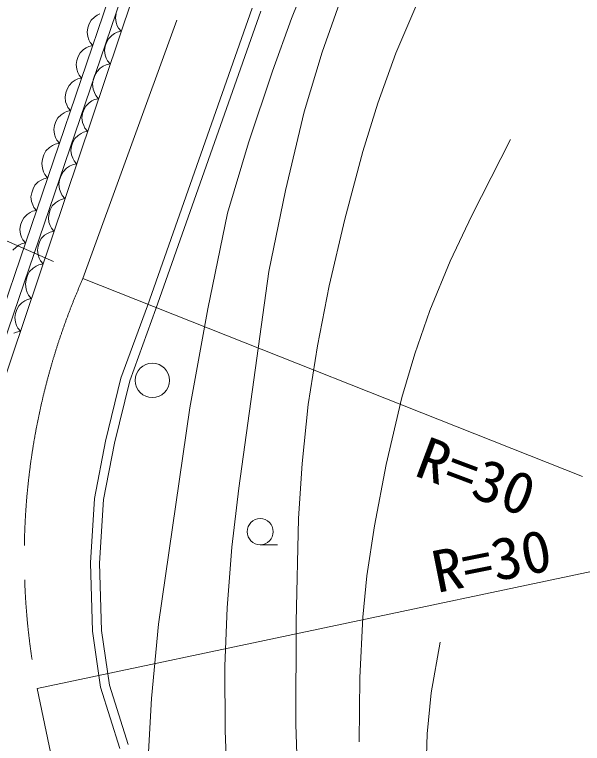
# Model space of a CAD drawing. Units: millimetres, scale not verified. Extents: x 40000 to 680000, y 20000 to 380000.
# Drawn here: x 414588 to 439372, y 253234 to 285032 of the extents above; entities that cross this region are included whole.
import ezdxf
from ezdxf.enums import TextEntityAlignment as Align

# ---------------------------------------------------------------- set-up
doc = ezdxf.new("R2010")
doc.units = ezdxf.units.MM
doc.header["$LTSCALE"] = 1000
doc.linetypes.add('CHAIN', pattern=[18.5, 12, -1.5, 3.5, -1.5])
for name, color, linetype, lineweight in [('M-BGD', 7, 'Continuous', 13), ('M-BMK', 2, 'CHAIN', 13), ('M-STR-HTXT', 7, 'Continuous', 13), ('M-STR-STRC', 7, 'Continuous', 13)]:
    doc.layers.add(name, color=color, linetype=linetype, lineweight=lineweight)
doc.styles.add('ＭＳ ゴシック', font='')
doc.styles.get('ＭＳ ゴシック').set_extended_font_data('MS Gothic')

msp = doc.modelspace()

# ---------------------------------------------------------------- linework, layer by layer
at = {"layer": 'M-BGD'}
for p, q in [((429296, 316808), (411628, 264991)), ((429296, 316808), (411628, 264991)), ((429770, 316646), (412088, 264793)), ((423639, 297381), (413380, 266876)), ((424964, 285309), (420385, 272327)), ((418076, 284923), (417932, 284782)), ((418199, 285008), (418076, 284923)), ((418314, 285064), (418199, 285008)), ((419024, 285070), (418995, 284889)), ((425341, 285176), (420760, 272189)), ((417846, 284621), (417788, 284451)), ((417932, 284782), (417846, 284621)), ((418995, 284889), (419023, 284690)), ((419023, 284690), (419070, 284548)), ((417788, 284451), (417758, 284271)), ((419240, 284301), (419069, 284263)), ((419070, 284548), (419127, 284434)), ((419127, 284434), (419240, 284301)), ((417758, 284271), (417785, 284071)), ((417785, 284071), (417832, 283929)), ((418689, 283980), (418603, 283819)), ((418832, 284121), (418689, 283980)), ((418955, 284207), (418832, 284121)), ((419069, 284263), (418955, 284207)), ((417830, 283644), (417715, 283588)), ((418001, 283681), (417830, 283644)), ((417832, 283929), (417888, 283814)), ((417888, 283814), (418001, 283681)), ((418546, 283648), (418517, 283468)), ((418603, 283819), (418546, 283648)), ((417448, 283362), (417362, 283201)), ((417591, 283503), (417448, 283362)), ((417715, 283588), (417591, 283503)), ((418517, 283468), (418545, 283268)), ((417304, 283031), (417274, 282851)), ((417362, 283201), (417304, 283031)), ((418545, 283268), (418592, 283126)), ((418592, 283126), (418648, 283012)), ((418648, 283012), (418762, 282879)), ((417274, 282851), (417301, 282651)), ((418458, 282779), (418326, 282688)), ((418580, 282839), (418458, 282779)), ((418762, 282879), (418580, 282839)), ((417301, 282651), (417347, 282509)), ((417347, 282509), (417404, 282395)), ((417404, 282395), (417516, 282261)), ((418174, 282536), (418082, 282365)), ((418326, 282688), (418174, 282536)), ((417107, 282084), (416964, 281942)), ((417231, 282168), (417107, 282084)), ((417345, 282224), (417231, 282168)), ((417516, 282261), (417345, 282224)), ((418021, 282183), (417990, 281990)), ((418082, 282365), (418021, 282183)), ((416878, 281782), (416819, 281611)), ((416964, 281942), (416878, 281782)), ((417990, 281990), (418020, 281778)), ((418020, 281778), (418070, 281626)), ((416819, 281611), (416790, 281431)), ((416790, 281431), (416817, 281232)), ((418070, 281626), (418131, 281504)), ((418131, 281504), (418252, 281362)), ((416817, 281232), (416863, 281089)), ((417843, 281183), (417701, 281041)), ((417967, 281268), (417843, 281183)), ((418081, 281325), (417967, 281268)), ((418252, 281362), (418081, 281325)), ((416861, 280804), (416747, 280748)), ((417032, 280841), (416861, 280804)), ((416863, 281089), (416919, 280975)), ((416919, 280975), (417032, 280841)), ((417615, 280880), (417558, 280710)), ((417701, 281041), (417615, 280880)), ((416480, 280522), (416393, 280362)), ((416623, 280664), (416480, 280522)), ((416747, 280748), (416623, 280664)), ((417558, 280710), (417529, 280529)), ((417529, 280529), (417556, 280330)), ((416335, 280191), (416306, 280011)), ((416393, 280362), (416335, 280191)), ((417556, 280330), (417604, 280188)), ((417604, 280188), (417660, 280074)), ((416306, 280011), (416333, 279812)), ((417489, 279847), (417365, 279761)), ((417603, 279903), (417489, 279847)), ((417774, 279941), (417603, 279903)), ((417660, 280074), (417774, 279941)), ((416333, 279812), (416379, 279669)), ((416379, 279669), (416435, 279555)), ((416435, 279555), (416548, 279421)), ((417223, 279620), (417137, 279459)), ((417365, 279761), (417223, 279620)), ((416112, 279232), (415959, 279081)), ((416244, 279322), (416112, 279232)), ((416366, 279382), (416244, 279322)), ((416548, 279421), (416366, 279382)), ((417079, 279288), (417050, 279108)), ((417137, 279459), (417079, 279288)), ((415867, 278910), (415805, 278728)), ((415959, 279081), (415867, 278910)), ((417050, 279108), (417078, 278908)), ((417078, 278908), (417125, 278766)), ((415805, 278728), (415773, 278536)), ((417125, 278766), (417182, 278652)), ((417182, 278652), (417295, 278519)), ((415773, 278536), (415802, 278324)), ((415802, 278324), (415852, 278171)), ((416860, 278328), (416708, 278176)), ((416992, 278419), (416860, 278328)), ((417113, 278479), (416992, 278419)), ((417295, 278519), (417113, 278479)), ((415852, 278171), (415911, 278050)), ((415911, 278050), (416032, 277907)), ((416616, 278005), (416555, 277823)), ((416708, 278176), (416616, 278005)), ((415623, 277730), (415479, 277588)), ((415747, 277814), (415623, 277730)), ((415861, 277870), (415747, 277814)), ((416032, 277907), (415861, 277870)), ((416555, 277823), (416524, 277630)), ((416524, 277630), (416554, 277418)), ((415393, 277428), (415335, 277257)), ((415479, 277588), (415393, 277428)), ((416554, 277418), (416604, 277266)), ((415335, 277257), (415305, 277077)), ((415305, 277077), (415332, 276878)), ((416615, 276965), (416501, 276908)), ((416604, 277266), (416664, 277144)), ((416785, 277002), (416615, 276965)), ((416664, 277144), (416785, 277002)), ((415332, 276878), (415379, 276735)), ((415379, 276735), (415435, 276621)), ((416234, 276681), (416148, 276520)), ((416377, 276823), (416234, 276681)), ((416501, 276908), (416377, 276823)), ((415263, 276394), (415139, 276310)), ((415377, 276451), (415263, 276394)), ((415548, 276487), (415377, 276451)), ((415435, 276621), (415548, 276487)), ((416091, 276350), (416062, 276169)), ((416148, 276520), (416091, 276350)), ((414995, 276169), (414909, 276008)), ((415139, 276310), (414995, 276169)), ((416062, 276169), (416090, 275970)), ((414851, 275838), (414821, 275658)), ((414909, 276008), (414851, 275838)), ((416090, 275970), (416137, 275828)), ((416137, 275828), (416194, 275714)), ((416194, 275714), (416307, 275581)), ((414821, 275658), (414848, 275458)), ((414848, 275458), (414895, 275315)), ((415899, 275401), (415756, 275260)), ((416022, 275487), (415899, 275401)), ((416136, 275543), (416022, 275487)), ((416307, 275581), (416136, 275543)), ((415064, 275068), (414893, 275031)), ((414895, 275315), (414951, 275201)), ((414951, 275201), (415064, 275068)), ((415670, 275099), (415613, 274928)), ((415756, 275260), (415670, 275099)), ((414655, 274890), (414511, 274749)), ((414778, 274975), (414655, 274890)), ((414893, 275031), (414778, 274975)), ((415613, 274928), (415584, 274748)), ((415584, 274748), (415612, 274548)), ((415612, 274548), (415659, 274406)), ((415647, 274119), (415525, 274059)), ((415829, 274159), (415647, 274119)), ((415659, 274406), (415716, 274292)), ((415716, 274292), (415829, 274159)), ((415241, 273816), (415150, 273645)), ((415393, 273968), (415241, 273816)), ((415525, 274059), (415393, 273968)), ((415150, 273645), (415088, 273463)), ((415088, 273463), (415058, 273270)), ((415058, 273270), (415087, 273058)), ((415087, 273058), (415138, 272906)), ((415138, 272906), (415198, 272784)), ((415034, 272548), (414911, 272463)), ((415148, 272605), (415034, 272548)), ((415319, 272642), (415148, 272605)), ((415198, 272784), (415319, 272642)), ((414768, 272321), (414682, 272160)), ((414911, 272463), (414768, 272321)), ((420385, 272327), (419229, 269170)), ((414625, 271990), (414596, 271809)), ((414682, 272160), (414625, 271990)), ((420760, 272189), (419612, 269054)), ((414596, 271809), (414624, 271610)), ((414624, 271610), (414671, 271468)), ((414671, 271468), (414727, 271354)), ((414727, 271354), (414841, 271221)), ((414670, 271183), (414556, 271127)), ((414841, 271221), (414670, 271183)), ((419229, 269170), (418562, 266414)), ((419612, 269054), (418953, 266328)), ((418562, 266414), (418073, 263924)), ((418953, 266328), (418470, 263873)), ((418073, 263924), (417895, 261109)), ((418470, 263873), (418295, 261103)), ((425308, 261902), (426058, 261902)), ((417895, 261109), (417984, 258130)), ((418295, 261103), (418383, 258165)), ((417984, 258130), (418339, 255685)), ((418383, 258165), (418731, 255775)), ((418339, 255685), (419184, 253018)), ((418731, 255775), (419552, 253182))]:
    msp.add_line(p, q, dxfattribs=at)
for points in [[(420374, 251799), (420570, 255194), (420864, 258442), (422241, 267874), (423018, 272200), (423878, 276366), (424800, 279430), (425850, 282561), (426674, 284865), (427718, 287462), (431939, 296064), (432948, 298019), (434074, 299977), (434893, 301242), (435847, 302521), (436655, 303497), (437771, 304654), (438396, 305150), (439146, 305584), (440076, 305965)], [(440393, 301535), (439289, 300833), (437680, 299442), (435972, 297804), (434673, 296250), (433270, 294384), (431666, 291729), (430182, 289079), (429533, 287628), (428940, 286034), (428015, 283391), (427222, 280795), (426411, 277362), (425680, 273824), (424370, 264374), (424068, 261792), (423860, 259144), (423770, 256604), (423782, 253804), (423900, 250742), (424127, 247540), (424399, 245019), (424780, 242480), (426332, 234806)], [(427182, 244464), (426863, 254079), (426872, 258542), (426983, 263052), (427135, 265448), (427404, 268018), (427805, 270586), (428318, 273192), (428999, 276113), (429793, 279065), (430444, 281167), (431234, 283355), (432096, 285380), (433047, 287355), (434277, 289645), (435543, 291789), (436513, 293305), (437567, 294762), (438263, 295648), (439219, 296676), (439744, 297086)], [(429635, 253297), (429660, 256097), (429790, 258748), (429967, 260547), (430295, 262721), (430812, 265400), (431490, 268323), (432051, 270232), (432719, 272117), (433605, 274271), (434541, 276268), (436234, 279579)], [(434368, 235240), (433817, 237576), (433411, 239765), (433121, 241990), (432899, 244580), (432680, 248327), (432556, 252212), (432596, 253647), (432764, 255440), (433165, 257645)]]:
    msp.add_lwpolyline(points, dxfattribs=at)
for centre, radius in [((420602, 269070), 750), ((425308, 262472), 570)]:
    msp.add_circle(centre, radius, dxfattribs=at)
at = {"layer": 'M-BMK'}
for p, q in [((417570, 273515), (430401, 308749)), ((419059, 239220), (415570, 255632))]:
    msp.add_line(p, q, dxfattribs=at)
msp.add_arc((445012, 261393), 30000, 156.1684, 191.0725, dxfattribs=at)
at = {"layer": 'M-STR-HTXT'}
for p, q in [((439370, 264875), (417570, 273515)), ((415570, 255632), (440293, 260852))]:
    msp.add_line(p, q, dxfattribs=at)
at = {"layer": 'M-STR-STRC'}
msp.add_line((392507, 284655), (416286, 274265), dxfattribs=at)

# ---------------------------------------------------------------- texts
at = {"layer": 'M-STR-HTXT', "style": 'ＭＳ ゴシック', "width": 1.05}
for rotation, p in [(339.4, (431772, 264429)), (11.3, (433130, 259254))]:
    msp.add_text('R=30', height=1833, rotation=rotation, dxfattribs=at).set_placement(p, align=Align.BOTTOM_LEFT)

doc.saveas('drawing.dxf')
